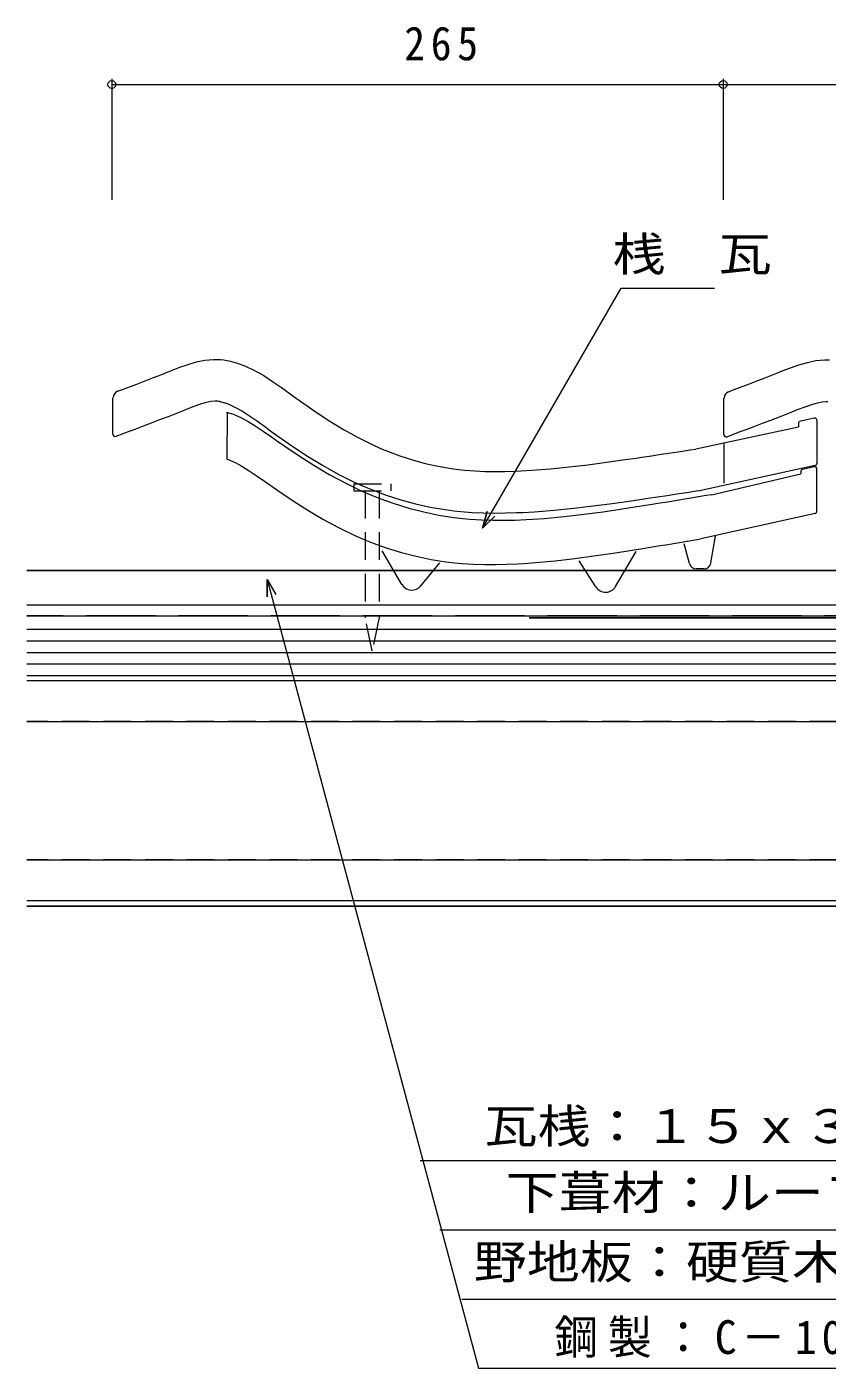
# Model space of a CAD drawing. Units: millimetres, scale not verified. Extents: x -478 to 499, y -286 to 299.
# Drawn here: x -478 to -131, y -286 to 296 of the extents above; entities that cross this region are included whole.
import ezdxf
from ezdxf.enums import TextEntityAlignment as Align

# ---------------------------------------------------------------- set-up
doc = ezdxf.new("R2010")
doc.units = ezdxf.units.MM
doc.header["$LTSCALE"] = 10
doc.linetypes.add('DASHED1', pattern=[1.8, 1.2, -0.6])
doc.linetypes.add('DASHED3', pattern=[4, 3, -1])
for name, color, linetype, lineweight in [('0-0_LAYER001', 4, 'Continuous', 18), ('0-1_LAYER003', 7, 'Continuous', 18), ('0-2_LAYER004', 2, 'Continuous', 18), ('0-3_LAYER007', 2, 'Continuous', 18)]:
    doc.layers.add(name, color=color, linetype=linetype, lineweight=lineweight)
doc.styles.add('ＭＳ ゴシック', font='')
doc.styles.get('ＭＳ ゴシック').set_extended_font_data('MS Gothic')

msp = doc.modelspace()

# ---------------------------------------------------------------- linework, layer by layer
at = {"layer": '0-0_LAYER001', "color": 2}
for p, q in [((-441.33, 273.05), (-441.33, 220.55)), ((-441.33, 270.55), (-176.33, 270.55)), ((-176.33, 273.05), (-176.33, 220.55)), ((-176.33, 270.55), (88.67, 270.55)), ((-478.18, 14.32), (342.04, 14.32)), ((287.04, 12.02), (-478.18, 12.02)), ((287.04, -83.38), (-478.18, -83.38)), ((-478.18, -85.68), (287.04, -85.68)), ((-307.75, -195.99), (-102.93, -195.99)), ((-299.12, -226.09), (43.64, -226.09)), ((-289.58, -256.18), (47.74, -256.18))]:
    msp.add_line(p, q, dxfattribs=at)
at = {"layer": '0-0_LAYER001'}
for p, q in [((-440.87, 118.95), (-440.87, 134.67)), ((-438.83, 137.52), (-438.4, 137.69)), ((-176.04, 118.77), (-176.04, 134.49)), ((-174.01, 137.34), (-173.58, 137.5)), ((-391.67, 128.39), (-391.63, 128.38)), ((-391.63, 128.38), (-391.05, 128.27)), ((-391.31, 128.29), (-391.48, 108.12)), ((-391.05, 128.27), (-390.39, 128.1)), ((-390.39, 128.1), (-389.6, 127.87)), ((-389.6, 127.87), (-389.42, 127.82)), ((-389.42, 127.82), (-387.96, 127.28)), ((-387.96, 127.28), (-385.13, 126.02)), ((-385.13, 126.02), (-382.26, 124.46)), ((-382.26, 124.46), (-379.15, 122.53)), ((-379.15, 122.53), (-375.78, 120.27)), ((-188.14, 112.51), (-143.69, 122.16)), ((-143.69, 123.62), (-143.69, 122.16)), ((-136.89, 125.84), (-142.89, 124.6)), ((-135.69, 124.86), (-135.69, 106.28)), ((-439.51, 118.01), (-433.34, 120.35)), ((-375.78, 120.27), (-372.15, 117.73)), ((-372.15, 117.73), (-369.92, 116.16)), ((-174.69, 117.83), (-168.51, 120.17)), ((-369.92, 116.16), (-366.38, 113.69)), ((-366.38, 113.69), (-360.2, 109.53)), ((-175.87, 97.63), (-175.87, 114.83)), ((-391.64, 108.25), (-390.89, 107.98)), ((-390.89, 107.98), (-387.92, 106.65)), ((-387.92, 106.65), (-384.94, 105.03)), ((-384.94, 105.03), (-381.75, 103.05)), ((-360.2, 109.53), (-353.79, 105.45)), ((-353.79, 105.45), (-347.15, 101.51)), ((-136.47, 105.31), (-186.61, 94.43)), ((-136.91, 104.8), (-141.94, 103.66)), ((-381.75, 103.05), (-378.33, 100.76)), ((-378.33, 100.76), (-374.69, 98.2)), ((-347.15, 101.51), (-340.26, 97.78)), ((-181.39, 92.68), (-142.72, 101.73)), ((-142.72, 102.68), (-142.72, 101.73)), ((-135.69, 85.54), (-135.69, 103.82)), ((-374.69, 98.2), (-372.46, 96.63)), ((-372.46, 96.63), (-368.93, 94.18)), ((-368.93, 94.18), (-362.78, 90.04)), ((-340.26, 97.78), (-333.19, 94.37)), ((-333.19, 94.37), (-328.82, 92.48)), ((-362.78, 90.04), (-356.42, 85.99)), ((-328.82, 92.48), (-325.14, 91)), ((-325.14, 91), (-318.97, 88.8)), ((-318.97, 88.8), (-312.61, 86.85)), ((-220.07, 86.51), (-211.87, 87.79)), ((-211.87, 87.79), (-207.13, 88.55)), ((-207.13, 88.55), (-204.68, 88.95)), ((-204.68, 88.95), (-200.47, 89.64)), ((-200.47, 89.64), (-196.27, 90.33)), ((-196.27, 90.33), (-192.07, 91.02)), ((-192.07, 91.02), (-187.88, 91.72)), ((-187.88, 91.72), (-183.69, 92.42)), ((-183.69, 92.42), (-181.26, 92.82)), ((-356.42, 85.99), (-349.85, 82.09)), ((-349.85, 82.09), (-343.03, 78.4)), ((-312.61, 86.85), (-306.14, 85.19)), ((-306.14, 85.19), (-299.6, 83.84)), ((-299.6, 83.84), (-293.08, 82.82)), ((-293.08, 82.82), (-289.15, 82.36)), ((-289.15, 82.36), (-286.1, 82.07)), ((-286.1, 82.07), (-281.14, 81.76)), ((-281.14, 81.76), (-276.17, 81.6)), ((-276.17, 81.6), (-271.27, 81.58)), ((-271.27, 81.58), (-266.44, 81.69)), ((-266.44, 81.69), (-261.72, 81.89)), ((-261.72, 81.89), (-258.92, 82.05)), ((-258.92, 82.05), (-253.86, 82.41)), ((-253.86, 82.41), (-245.3, 83.2)), ((-245.3, 83.2), (-236.79, 84.17)), ((-236.79, 84.17), (-228.38, 85.29)), ((-228.38, 85.29), (-220.07, 86.51)), ((-136.47, 84.56), (-186.05, 73.5)), ((-343.03, 78.4), (-336.04, 75.03)), ((-336.04, 75.03), (-331.74, 73.16)), ((-331.74, 73.16), (-328.11, 71.71)), ((-328.11, 71.71), (-322.02, 69.54)), ((-208.68, 69.76), (-204.48, 70.45)), ((-204.48, 70.45), (-200.28, 71.14)), ((-200.28, 71.14), (-196.08, 71.84)), ((-196.08, 71.84), (-191.89, 72.53)), ((-190.98, 62.81), (-193.23, 71.38)), ((-191.89, 72.53), (-187.7, 73.23)), ((-187.7, 73.23), (-186.08, 73.5)), ((-181.68, 63.07), (-179.74, 74.67)), ((-315.59, 53.79), (-324.13, 68.32)), ((-322.02, 69.54), (-315.75, 67.61)), ((-315.75, 67.61), (-309.37, 65.98)), ((-309.37, 65.98), (-302.92, 64.65)), ((-302.92, 64.65), (-296.49, 63.64)), ((-257.7, 63.25), (-249.19, 64.03)), ((-249.19, 64.03), (-240.71, 64.99)), ((-240.71, 64.99), (-232.34, 66.11)), ((-232.34, 66.11), (-224.05, 67.32)), ((-224.05, 67.32), (-215.86, 68.6)), ((-222.97, 52.86), (-214.03, 68.1)), ((-215.86, 68.6), (-211.13, 69.37)), ((-211.13, 69.37), (-208.68, 69.76)), ((-307.42, 53.14), (-299.12, 63.2)), ((-296.49, 63.64), (-292.63, 63.18)), ((-292.63, 63.18), (-289.63, 62.91)), ((-289.63, 62.91), (-284.73, 62.59)), ((-284.73, 62.59), (-279.82, 62.44)), ((-279.82, 62.44), (-274.97, 62.42)), ((-274.97, 62.42), (-270.19, 62.53)), ((-270.19, 62.53), (-265.5, 62.73)), ((-265.5, 62.73), (-262.73, 62.89)), ((-262.73, 62.89), (-257.7, 63.25)), ((-231.48, 52.67), (-238.8, 63.97)), ((-184.64, 60.56), (-188.06, 60.56))]:
    msp.add_line(p, q, dxfattribs=at)
at = {"layer": '0-0_LAYER001', "color": 2, "linetype": 'DASHED1'}
for p, q in [((-331.47, 94.38), (-331.47, 39.23)), ((-325.47, 94.38), (-325.47, 39.48)), ((-328.52, 24.98), (-331.47, 39.23)), ((-325.47, 39.48), (-328.52, 24.98)), ((287.04, -5.68), (-478.18, -5.68)), ((287.04, -65.68), (-478.18, -65.68))]:
    msp.add_line(p, q, dxfattribs=at)
at = {"layer": '0-0_LAYER001', "color": 1}
for p, q in [((-478.18, 34.32), (342.04, 34.32)), ((-478.18, 29.32), (342.04, 29.32)), ((-478.18, 24.32), (342.04, 24.32)), ((-478.18, 19.32), (342.04, 19.32))]:
    msp.add_line(p, q, dxfattribs=at)
at = {"layer": '0-0_LAYER001'}
for points in [[(-438.4, 137.68), (-437.59, 137.99), (-434.04, 139.33), (-430.48, 140.68), (-426.92, 142.04), (-423.33, 143.43), (-419.72, 144.84), (-417.62, 145.67), (-415.54, 146.5), (-411.93, 147.91), (-408.3, 149.19), (-404.64, 150.25), (-400.96, 151.01), (-397.26, 151.35), (-395.1, 151.32), (-394.25, 151.26), (-392.78, 151.09), (-391.32, 150.84), (-389.87, 150.53), (-388.43, 150.15), (-387, 149.71), (-386.18, 149.44), (-383.68, 148.49), (-379.52, 146.56), (-375.52, 144.31), (-371.63, 141.83), (-367.83, 139.19), (-364.06, 136.48), (-361.88, 134.89), (-358.55, 132.51), (-352.75, 128.49), (-346.88, 124.63), (-340.91, 120.98), (-334.81, 117.57), (-328.56, 114.44), (-324.87, 112.78), (-321.81, 111.51), (-316.45, 109.5), (-310.99, 107.75), (-305.46, 106.25)], [(-173.58, 137.5), (-172.77, 137.81), (-169.22, 139.15), (-165.66, 140.5), (-162.09, 141.86), (-158.51, 143.24), (-154.9, 144.66), (-152.8, 145.49), (-150.72, 146.32), (-147.11, 147.72), (-143.48, 149), (-139.82, 150.07), (-136.14, 150.82), (-132.43, 151.17), (-130.27, 151.14)], [(-433.3, 120.37), (-431.24, 121.15), (-427.67, 122.5), (-424.08, 123.86), (-420.46, 125.24), (-416.81, 126.65), (-413.13, 128.09), (-410.97, 128.95), (-408.95, 129.75), (-405.68, 131.03), (-402.78, 132.05), (-400.31, 132.77), (-398.32, 133.18), (-396.54, 133.34), (-395.86, 133.33), (-395.94, 133.34), (-395.33, 133.26), (-394.73, 133.17), (-394.07, 133.02), (-393.33, 132.83), (-392.48, 132.57), (-392.24, 132.49), (-390.68, 131.89), (-387.73, 130.52), (-384.77, 128.86), (-381.6, 126.84), (-378.22, 124.5), (-374.61, 121.9), (-372.41, 120.29), (-368.92, 117.79), (-362.82, 113.57), (-356.52, 109.43), (-350, 105.44), (-343.23, 101.65), (-336.29, 98.18), (-332.02, 96.26), (-328.41, 94.76), (-322.36, 92.5), (-316.11, 90.48), (-309.76, 88.76)], [(-168.48, 120.19), (-166.42, 120.97), (-162.85, 122.31), (-159.26, 123.67), (-155.64, 125.06), (-151.98, 126.47), (-148.3, 127.91), (-146.15, 128.76), (-144.13, 129.57), (-140.85, 130.84), (-137.96, 131.86), (-135.49, 132.58), (-133.5, 132.99), (-131.72, 133.16), (-131.04, 133.15)], [(-305.46, 106.25), (-299.86, 105.01), (-294.21, 104.04), (-290.92, 103.61), (-288.4, 103.34), (-284.05, 103), (-279.69, 102.8), (-275.33, 102.73), (-270.96, 102.76), (-266.59, 102.89), (-264.06, 103), (-259.33, 103.27), (-251.2, 103.9), (-243.07, 104.71), (-234.97, 105.67), (-226.88, 106.75), (-218.79, 107.9), (-214.11, 108.58), (-211.67, 108.94), (-207.48, 109.57), (-203.28, 110.2), (-199.08, 110.83), (-194.89, 111.47), (-190.7, 112.11), (-188.26, 112.48)], [(-309.76, 88.76), (-303.32, 87.34), (-296.91, 86.24), (-293.05, 85.73), (-290.06, 85.41), (-285.16, 85.03), (-280.26, 84.81), (-275.41, 84.73), (-270.63, 84.76), (-265.94, 84.9), (-263.16, 85.02), (-258.13, 85.31), (-249.6, 85.97), (-241.12, 86.82), (-232.73, 87.81), (-224.43, 88.91), (-216.22, 90.08), (-211.48, 90.78), (-209.03, 91.14), (-204.81, 91.77), (-200.6, 92.4), (-196.39, 93.04), (-192.19, 93.67), (-187.99, 94.31), (-186.37, 94.56)]]:
    msp.add_lwpolyline(points, dxfattribs=at)
at = {"layer": '0-0_LAYER001', "color": 2, "linetype": 'DASHED1'}
for points in [[(-336.47, 97.38), (-320.47, 97.38), (-320.47, 94.38)], [(-336.47, 97.38), (-336.47, 94.38), (-320.47, 94.38)]]:
    msp.add_lwpolyline(points, dxfattribs=at)
at = {"layer": '0-0_LAYER001', "color": 2}
for points in [[(-374.03, 48.4), (-374.03, 55.9), (-370.28, 49.41)], [(-374.03, 55.9), (-282.41, -286.05), (109.95, -286.05)]]:
    msp.add_lwpolyline(points, dxfattribs=at)
for centre in [(-441.33, 270.55), (-176.33, 270.55), (-176.33, 270.55)]:
    msp.add_circle(centre, 1.7, dxfattribs=at)
at = {"layer": '0-0_LAYER001'}
for centre, radius, start, end in [((-437.76, 134.72), 3, 110.94902, 178.7), ((-172.93, 134.54), 3, 110.94902, 178.7), ((-142.69, 123.62), 1, 101.73308, 180), ((-136.69, 124.86), 1, 0, 101.73308), ((-439.87, 118.95), 1, 180, 290.73166), ((-175.04, 118.77), 1, 180, 290.73166), ((-136.69, 103.82), 1, 0, 102.72435), ((-136.69, 106.28), 1, 282.24497, 0), ((-141.72, 102.68), 1, 102.72435, 180), ((-136.69, 85.54), 1, 282.58296, 0), ((-188.08, 63.57), 3, 194.67639, 270), ((-184.64, 63.56), 3, 270, 350.53767), ((-311.28, 56.32), 5, 210.42578, 320.47001), ((-227.28, 55.39), 5, 212.93986, 329.61716)]:
    msp.add_arc(centre, radius, start, end, dxfattribs=at)
at = {"layer": '0-1_LAYER003'}
for p, q in [((-441.33, 272.25), (-441.33, 220.55)), ((-439.63, 270.55), (393.67, 270.55)), ((-176.33, 273.05), (-176.33, 220.55)), ((-280.65, 78.13), (-220.54, 182.24)), ((-220.54, 182.24), (-180.04, 182.24)), ((-374.03, 55.9), (-374.03, 48.4)), ((-374.03, 55.9), (-370.28, 49.41)), ((-374.03, 55.9), (-282.41, -286.05)), ((-478.18, 40.1), (337.56, 40.1)), ((342.04, 39.32), (-260.37, 39.32)), ((-478.18, 14.32), (342.04, 14.32)), ((-478.18, -65.68), (287.04, -65.68)), ((287.04, -83.38), (-478.18, -83.38)), ((287.04, -85.68), (-478.18, -85.68)), ((-307.75, -195.99), (-102.93, -195.99)), ((-298.47, -226.09), (43.64, -226.09)), ((-289.58, -256.18), (47.74, -256.18)), ((-282.41, -286.05), (109.95, -286.05))]:
    msp.add_line(p, q, dxfattribs=at)
at = {"layer": '0-1_LAYER003', "color": 2}
msp.add_line((-260.37, 39.32), (342.04, 39.32), dxfattribs=at)
for points in [[(-280.65, 78.13), (-220.54, 182.24), (-180.04, 182.24)], [(-275.34, 83.43), (-280.65, 78.13), (-278.71, 85.37)]]:
    msp.add_lwpolyline(points, dxfattribs=at)
at = {"layer": '0-1_LAYER003'}
for points in [[(-278.71, 85.37), (-280.65, 78.13), (-275.34, 83.43)], [(-478.18, 59.8), (321.83, 59.8), (321.83, 44.8), (-478.18, 44.8)], [(287.04, -85.68), (287.04, 12.02), (-478.18, 12.02)], [(-478.18, -5.68), (287.04, -5.68), (287.04, 4.32)]]:
    msp.add_lwpolyline(points, dxfattribs=at)
at = {"layer": '0-2_LAYER004'}
msp.add_line((321.83, 44.8), (-478.18, 44.8), dxfattribs=at)
at = {"layer": '0-2_LAYER004', "linetype": 'DASHED3'}
msp.add_line((337.56, 40.1), (-478.18, 40.1), dxfattribs=at)
at = {"layer": '0-3_LAYER007'}
msp.add_line((321.83, 59.8), (-478.18, 59.8), dxfattribs=at)

# ---------------------------------------------------------------- texts
at = {"layer": '0-0_LAYER001', "color": 7, "style": 'ＭＳ ゴシック', "width": 1.15}
for s, p in [('\u3000瓦桟：１５ｘ３０以上', (-302.8, -192.84)), ('\u3000下葺材：ルーフィング', (-293.64, -221.63)), ('野地板：硬質木片セメントパネルｔ＝25', (-284.48, -251.72))]:
    msp.add_text(s, height=14.66, dxfattribs=at).set_placement(p, align=Align.BOTTOM_LEFT)
at = {"layer": '0-0_LAYER001', "color": 7, "char_height": 14.66, "attachment_point": 7, "style": 'ＭＳ ゴシック'}
for s, insert in [('\\T1.28;\\W0.9;265', (-314.57, 280.81)), ('\\T1.22;\\W0.95;\u3000鋼製：C－100x50x20x2.3\u3000@606', (-272.7, -283.12))]:
    msp.add_mtext(s, dxfattribs=dict(at, insert=insert))
at = {"layer": '0-1_LAYER003', "style": 'ＭＳ ゴシック', "width": 1.15}
msp.add_text('桟\u3000瓦', height=14.66, dxfattribs=at).set_placement((-224.29, 185.29), align=Align.BOTTOM_LEFT)

doc.saveas('drawing.dxf')
